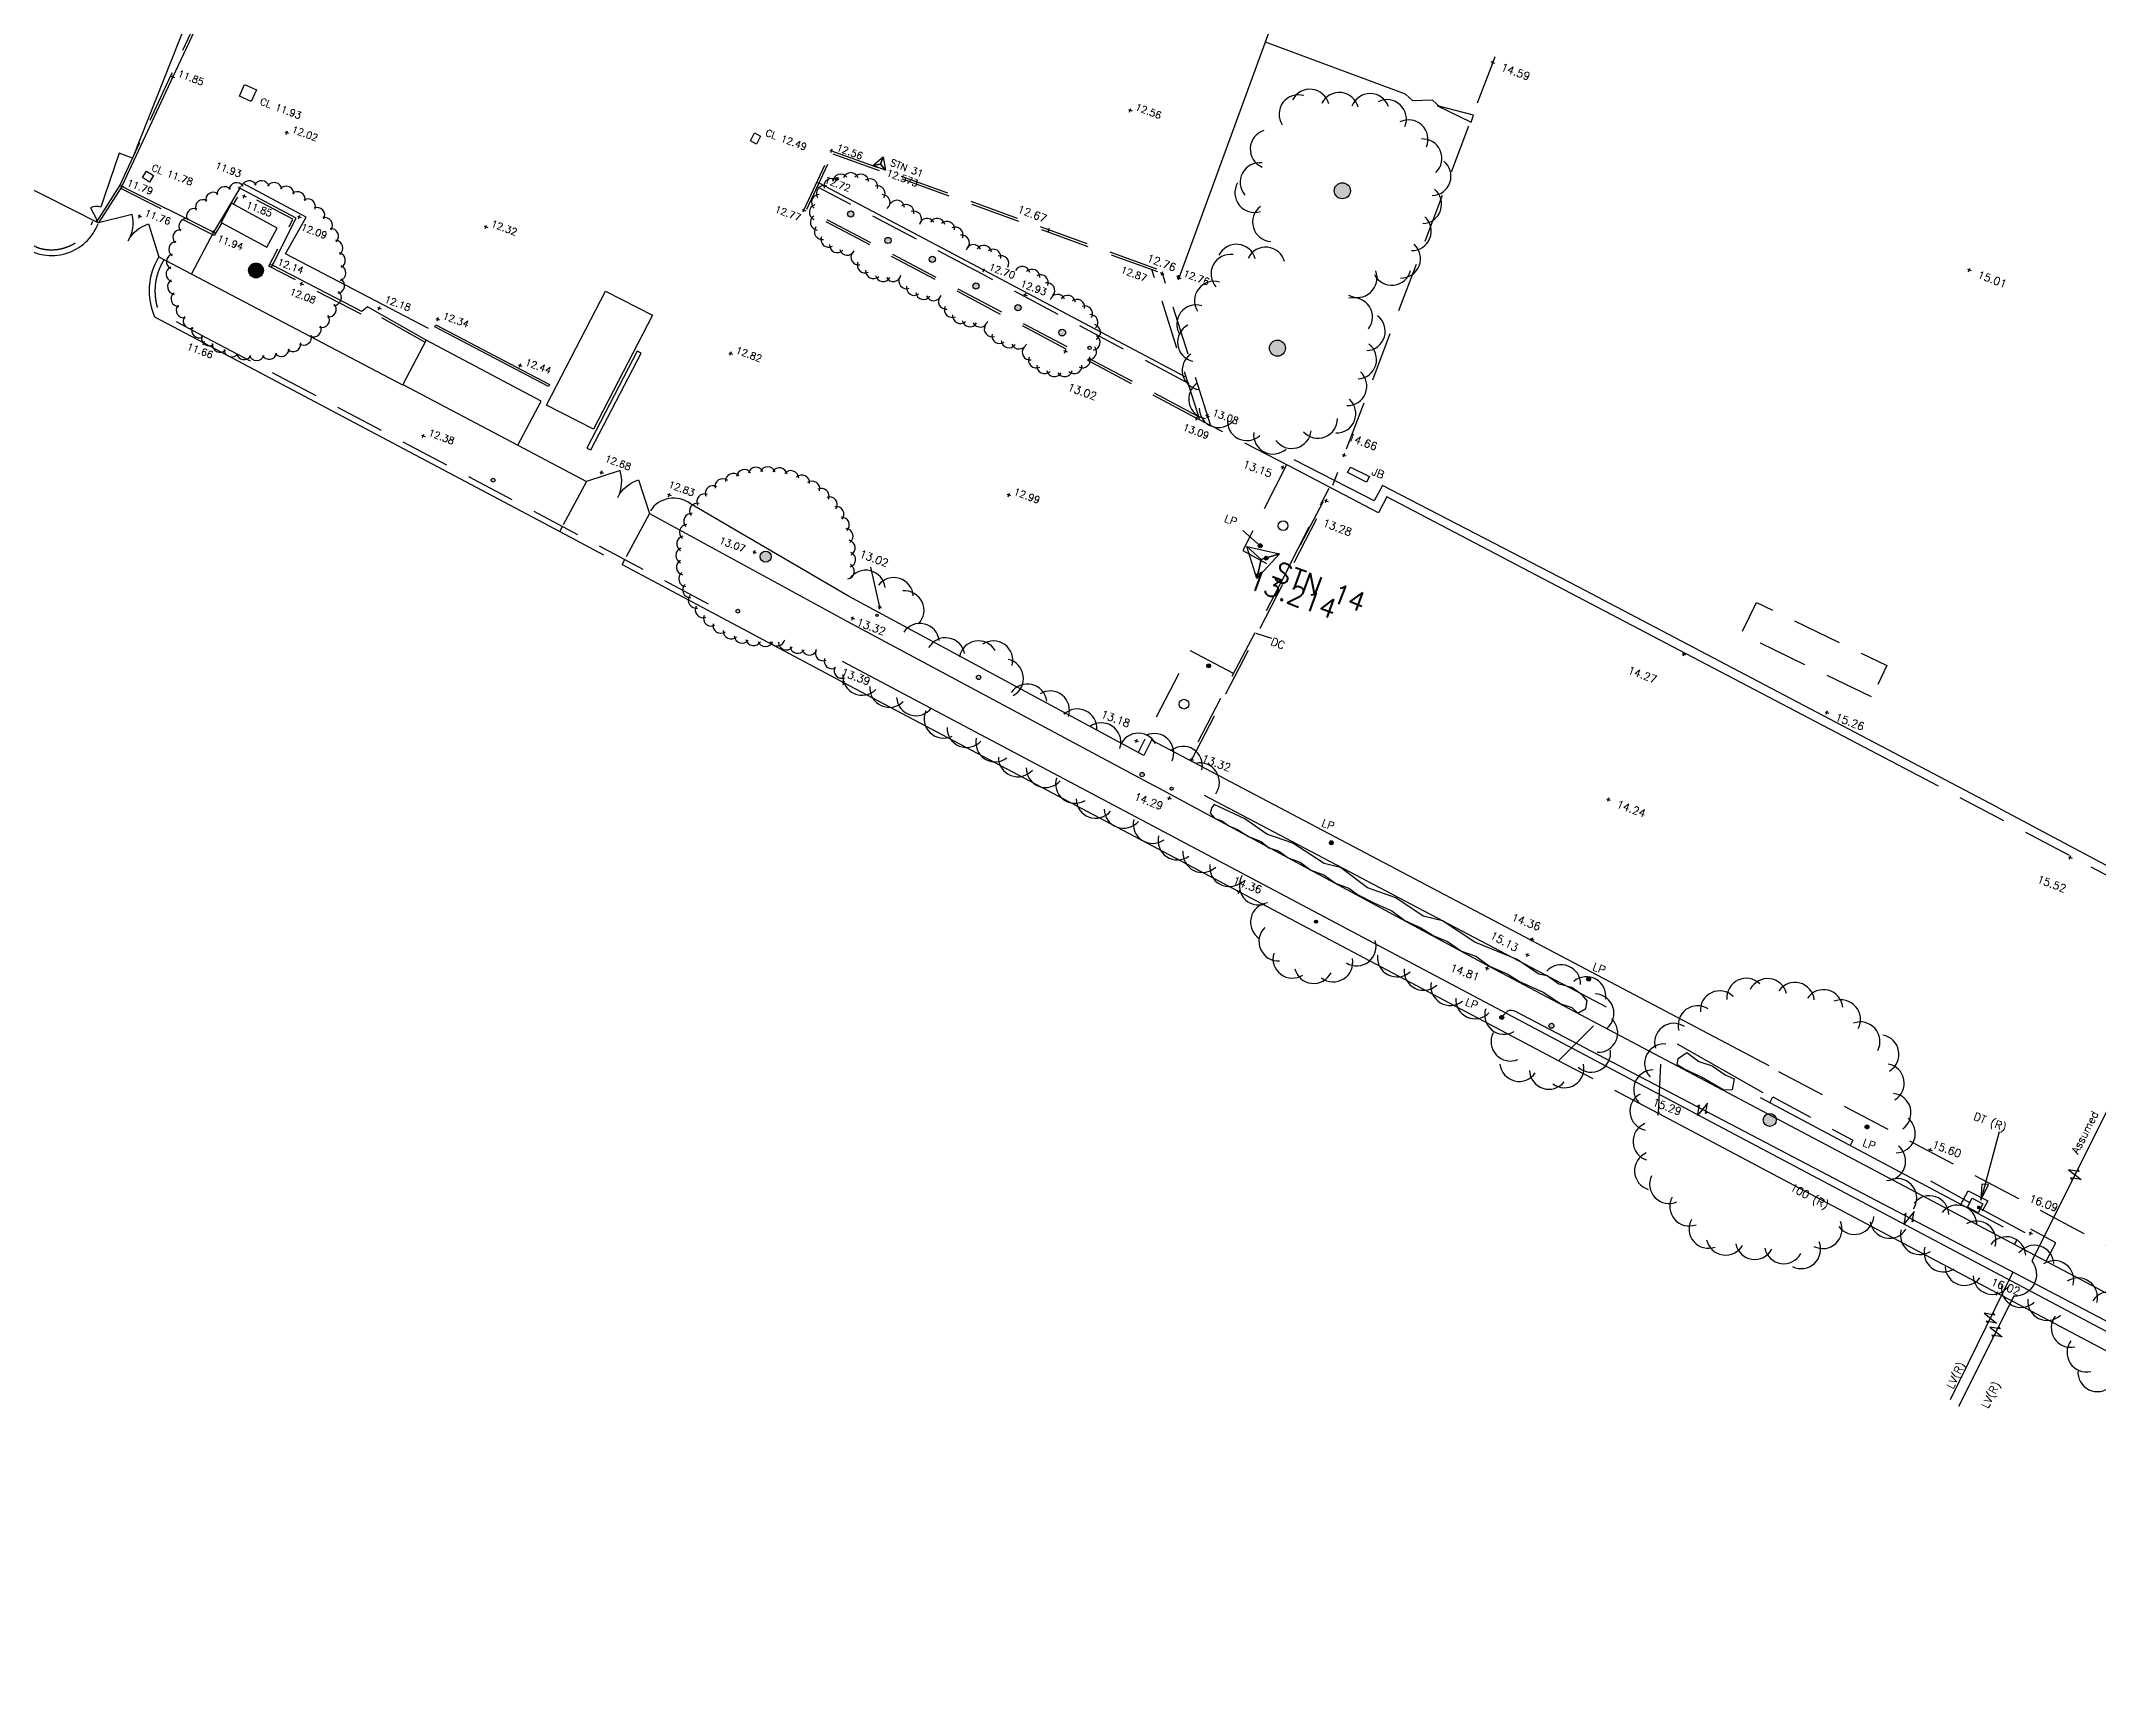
# Model space of a CAD drawing. Header units: millimetres. Extents: x 521005098 to 522149999836, y 174611071 to 175300000107.
# Drawn here: x 521313421 to 521419283, y 174623064 to 174708161 of the extents above; entities that cross this region are included whole.
import ezdxf

# ---------------------------------------------------------------- set-up
doc = ezdxf.new("R2010")
doc.units = ezdxf.units.MM
doc.header["$LTSCALE"] = 200
doc.linetypes.add('survey-A$0$DASHED', pattern=[19.05, 12.7, -6.35])
for name, color, linetype in [('0-35TEXT', 3, 'Continuous'), ('survey-A$0$BOUNDARY', 8, 'Continuous'), ('survey-A$0$BUILDING', 8, 'Continuous'), ('survey-A$0$CONTROL', 8, 'Continuous'), ('survey-A$0$DETAIL', 8, 'Continuous'), ('survey-A$0$ELEC', 8, 'Continuous'), ('survey-A$0$GAS', 8, 'Continuous'), ('survey-A$0$LEVEL', 8, 'Continuous'), ('survey-A$0$ROAD', 8, 'Continuous'), ('survey-A$0$SERVICE', 8, 'Continuous'), ('survey-A$0$STORM', 8, 'Continuous'), ('survey-A$0$TEXT_SERVICE', 8, 'Continuous'), ('survey-A$0$VEGETATION', 8, 'Continuous')]:
    doc.layers.add(name, color=color, linetype=linetype)
doc.styles.add('survey-A$0$ROMANS', font='Romans.shx')

# ---------------------------------------------------------------- blocks, each defined once
blk = doc.blocks.new('survey-A')
at = {"layer": 'survey-A$0$SERVICE', "linetype": 'Continuous'}
h = blk.add_hatch(color=256, dxfattribs=at)
edge = h.paths.add_edge_path()
edge.add_arc((521354360, 174701071), 75, -20.42304, 339.57696)
h = blk.add_hatch(color=256, dxfattribs=at)
edge = h.paths.add_edge_path()
edge.add_arc((521336673, 174685570), 100, -20.42304, 339.57696)
edge = h.paths.add_edge_path()
edge.add_arc((521349262, 174678830), 100, -20.42304, 339.57696)
h = blk.add_hatch(color=256, dxfattribs=at)
edge = h.paths.add_edge_path()
edge.add_arc((521376140, 174682194), 100, -20.42304, 339.57696)
edge = h.paths.add_edge_path()
edge.add_arc((521376445, 174681554), 100, -20.42304, 339.57696)
h = blk.add_hatch(color=256, dxfattribs=at)
edge = h.paths.add_edge_path()
edge.add_arc((521373487, 174676014), 100, -20.42304, 339.57696)
h = blk.add_hatch(color=256, dxfattribs=at)
edge = h.paths.add_edge_path()
edge.add_arc((521379797, 174666910), 100, -20.42304, 339.57696)
h = blk.add_hatch(color=256, dxfattribs=at)
edge = h.paths.add_edge_path()
edge.add_arc((521393038, 174659890), 100, -20.42304, 339.57696)
h = blk.add_hatch(color=256, dxfattribs=at)
edge = h.paths.add_edge_path()
edge.add_arc((521388565, 174657925), 100, -20.42304, 339.57696)
h = blk.add_hatch(color=256, dxfattribs=at)
edge = h.paths.add_edge_path()
edge.add_arc((521407358, 174652289), 100, -20.42304, 339.57696)
at = {"layer": 'survey-A$0$VEGETATION', "linetype": 'Continuous'}
h = blk.add_hatch(color=256, dxfattribs=at)
edge = h.paths.add_edge_path()
edge.add_arc((521377024, 174692363), 414, -20.42304, 339.57696)
edge = h.paths.add_edge_path()
edge.add_arc((521380364, 174700461), 414, -20.42304, 339.57696)
edge = h.paths.add_edge_path()
edge.add_arc((521386832, 174715295), 414, -20.42304, 339.57696)
h = blk.add_hatch(color=256, dxfattribs=at)
edge = h.paths.add_edge_path()
edge.add_arc((521355070, 174699263), 159, -20.42304, 339.57696)
edge = h.paths.add_edge_path()
edge.add_arc((521356984, 174697903), 159, -20.42304, 339.57696)
edge = h.paths.add_edge_path()
edge.add_arc((521359267, 174696934), 159, -20.42304, 339.57696)
edge = h.paths.add_edge_path()
edge.add_arc((521361514, 174695564), 159, -20.42304, 339.57696)
edge = h.paths.add_edge_path()
edge.add_arc((521363676, 174694449), 159, -20.42304, 339.57696)
edge = h.paths.add_edge_path()
edge.add_arc((521365951, 174693166), 175, -20.42304, 339.57696)
edge = h.paths.add_edge_path()
edge.add_arc((521350695, 174681633), 286, -20.42304, 339.57696)
h = blk.add_hatch(color=256, dxfattribs=at)
edge = h.paths.add_edge_path()
edge.add_arc((521324473, 174696362), 382, -20.42304, 339.57696)
h = blk.add_hatch(color=256, dxfattribs=at)
edge = h.paths.add_edge_path()
edge.add_arc((521361650, 174675422), 111, -20.42304, 339.57696)
edge = h.paths.add_edge_path()
edge.add_arc((521356421, 174678618), 63.7, -20.42304, 339.57696)
h = blk.add_hatch(color=256, dxfattribs=at)
edge = h.paths.add_edge_path()
edge.add_arc((521370057, 174670419), 111, -20.42304, 339.57696)
edge = h.paths.add_edge_path()
edge.add_arc((521371578, 174669690), 79.6, -20.42304, 339.57696)
h = blk.add_hatch(color=256, dxfattribs=at)
edge = h.paths.add_edge_path()
edge.add_arc((521379008, 174662853), 80, -20.42304, 339.57696)
h = blk.add_hatch(color=256, dxfattribs=at)
edge = h.paths.add_edge_path()
edge.add_arc((521402353, 174652647), 334, -20.42304, 339.57696)
edge = h.paths.add_edge_path()
edge.add_arc((521391121, 174657495), 127, -20.42304, 339.57696)
at = {"layer": 'survey-A$0$BOUNDARY', "linetype": 'Continuous'}
for p, q in [((521381995, 174684512), (521377881, 174686622)), ((521382421, 174685298), (521381995, 174684512)), ((521392503, 174680080), (521382421, 174685298)), ((521414046, 174668744), (521392503, 174680080)), ((521354905, 174678289), (521370657, 174669854)), ((521387988, 174660506), (521370657, 174669854)), ((521373246, 174669357), (521393939, 174658469)), ((521429466, 174638549), (521387988, 174660506)), ((521397583, 174656569), (521401997, 174654055))]:
    blk.add_line(p, q, dxfattribs=at)
at = {"layer": 'survey-A$0$BOUNDARY', "linetype": 'Continuous', "flags": 128}
for points in [[(521325752, 174721405), (521318113, 174702145), (521317439, 174702398), (521316676, 174700178), (521316496, 174699625)], [(521297880, 174708157), (521316377, 174698810)], [(521316280, 174698959), (521316252, 174698873)], [(521319476, 174697060), (521332009, 174690479)], [(521337941, 174687364), (521341474, 174685509)], [(521344712, 174683861), (521354905, 174678289)], [(521414046, 174668744), (521438079, 174655951), (521435938, 174651564), (521439661, 174649406), (521438155, 174646436)]]:
    blk.add_lwpolyline(points, dxfattribs=at)
for points in [[(521316496, 174699625, 0.1989124), (521315962, 174699583), (521316280, 174698959)], [(521317901, 174697887, 0.1989124), (521318107, 174699235), (521316377, 174698810)], [(521317901, 174697887, -0.1989124), (521318950, 174698758), (521319477, 174697056)], [(521343093, 174684685, 0.1989124), (521343201, 174686071), (521341474, 174685509)], [(521343093, 174684685, -0.1989124), (521344149, 174685588), (521344712, 174683861)]]:
    blk.add_lwpolyline(points, format="xyb", dxfattribs=at)
at = {"layer": 'survey-A$0$BUILDING', "linetype": 'Continuous', "flags": 128}
for points in [[(521322676, 174698834), (521325034, 174697560), (521325567, 174698545), (521323209, 174699820)], [(521339418, 174689423), (521342457, 174695292), (521344874, 174694067), (521341834, 174688198)], [(521337940, 174687362), (521339149, 174689641), (521333229, 174692779), (521332021, 174690499)]]:
    blk.add_lwpolyline(points, close=True, dxfattribs=at)
at = {"layer": 'survey-A$0$CONTROL', "linetype": 'Continuous'}
for p, q in [((521375446, 174682161), (521376179, 174681481)), ((521375957, 174680506), (521375446, 174682161)), ((521375446, 174682161), (521377135, 174681777)), ((521376179, 174681481), (521375446, 174682161)), ((521377135, 174681777), (521375957, 174680506)), ((521376179, 174681481), (521375957, 174680506)), ((521375957, 174680506), (521376179, 174681481)), ((521377135, 174681777), (521376179, 174681481)), ((521376179, 174681481), (521377135, 174681777))]:
    blk.add_line(p, q, dxfattribs=at)
at = {"layer": 'survey-A$0$CONTROL', "linetype": 'Continuous', "flags": 128}
blk.add_lwpolyline([(521356603, 174701835), (521356742, 174702210), (521356858, 174701527), (521356603, 174701835), (521356208, 174701769), (521356742, 174702210), (521356603, 174701835), (521356858, 174701527), (521356208, 174701769), (521356603, 174701835)], dxfattribs=at)
at = {"layer": 'survey-A$0$DETAIL', "linetype": 'survey-A$0$DASHED'}
for p, q in [((521373009, 174688723), (521370570, 174696406)), ((521373575, 174688425), (521371104, 174696213)), ((521377605, 174686308), (521372882, 174688748)), ((521391488, 174655691), (521393419, 174657631)), ((521396636, 174652980), (521396760, 174655863))]:
    blk.add_line(p, q, dxfattribs=at)
at = {"layer": 'survey-A$0$DETAIL', "linetype": 'Continuous'}
blk.add_line((521414373, 174647124), (521401868, 174653794), dxfattribs=at)
at = {"layer": 'survey-A$0$DETAIL', "linetype": 'survey-A$0$DASHED', "flags": 128}
for points in [[(521404034, 174770180), (521404933, 174771794), (521406069, 174772552), (521408257, 174772787), (521413749, 174771345), (521405173, 174749920), (521395863, 174728065), (521388098, 174707070), (521379858, 174685297)], [(521361819, 174696182), (521353351, 174700666)], [(521372476, 174690533), (521361819, 174696182)], [(521377498, 174686363), (521375242, 174681943), (521377429, 174680757), (521379679, 174685160)], [(521374768, 174675628), (521372545, 174676784), (521369854, 174671564)], [(521436303, 174643642), (521439188, 174649305), (521435304, 174651350), (521437549, 174655791), (521409991, 174670370)], [(521436303, 174643642), (521432429, 174645701), (521429948, 174640737), (521402307, 174655406)], [(521402353, 174653535), (521402510, 174653830), (521406628, 174651610), (521406481, 174651333)], [(521412184, 174648291), (521412565, 174649005), (521413565, 174648480), (521413181, 174647760)], [(521416573, 174645374), (521417077, 174646326), (521415446, 174647215), (521414934, 174646242)]]:
    blk.add_lwpolyline(points, dxfattribs=at)
at = {"layer": 'survey-A$0$DETAIL', "linetype": 'Continuous', "flags": 128}
for points in [[(521371966, 174695977), (521376904, 174709486), (521381304, 174720855), (521386507, 174734800), (521389044, 174741191)], [(521333348, 174693377), (521326000, 174697212), (521327054, 174699100), (521323817, 174700840)], [(521361922, 174696376), (521353454, 174700860)], [(521372278, 174690887), (521361922, 174696376)], [(521409991, 174670370), (521382660, 174684716), (521382224, 174683888), (521377605, 174686308)], [(521402320, 174655433), (521370547, 174672191), (521370148, 174671407)]]:
    blk.add_lwpolyline(points, dxfattribs=at)
at = {"layer": 'survey-A$0$DETAIL', "flags": 128}
blk.add_lwpolyline([(521385400, 174704764), (521385371, 174704775), (521384997, 174705117), (521383984, 174705087), (521383610, 174705430), (521376402, 174708113)], dxfattribs=at)
blk.add_lwpolyline([(521385262, 174704832), (521386985, 174703986), (521387118, 174704344)], close=True, dxfattribs=at)
at = {"layer": 'survey-A$0$DETAIL', "linetype": 'Continuous', "flags": 128}
blk.add_lwpolyline([(521341695, 174687122), (521344282, 174692102), (521344087, 174692203), (521341499, 174687224)], close=True, dxfattribs=at)
blk.add_lwpolyline([(521370148, 174671407), (521354955, 174679598), (521346829, 174684347, 0.4402962), (521344764, 174683998)], format="xyb", dxfattribs=at)
at = {"layer": 'survey-A$0$DETAIL', "linetype": 'survey-A$0$DASHED', "flags": 128}
blk.add_lwpolyline([(521407595, 174674414), (521400885, 174677652), (521401668, 174679273), (521408377, 174676035)], close=True, dxfattribs=at)
at = {"layer": 'survey-A$0$ELEC'}
for p, q in [((521398742, 174653412), (521398632, 174653335)), ((521399157, 174653506), (521398635, 174652879)), ((521398635, 174652879), (521398742, 174653412)), ((521399050, 174652972), (521399157, 174653506)), ((521399160, 174653049), (521399050, 174652972)), ((521417729, 174650085), (521418366, 174649575)), ((521418265, 174649988), (521417729, 174650085)), ((521417831, 174649672), (521417910, 174649564)), ((521418366, 174649575), (521417831, 174649672)), ((521418186, 174650097), (521418265, 174649988)), ((521409369, 174647839), (521409259, 174647762)), ((521409784, 174647932), (521409262, 174647305)), ((521409262, 174647305), (521409369, 174647839)), ((521409677, 174647399), (521409784, 174647932)), ((521409787, 174647476), (521409677, 174647399)), ((521413384, 174642707), (521414020, 174642197)), ((521413919, 174642609), (521413384, 174642707)), ((521413485, 174642294), (521413564, 174642185)), ((521414020, 174642197), (521413485, 174642294)), ((521413669, 174641989), (521414306, 174641479)), ((521414205, 174641892), (521413669, 174641989)), ((521413840, 174642718), (521413919, 174642609)), ((521414126, 174642001), (521414205, 174641892)), ((521413771, 174641576), (521413849, 174641468)), ((521414306, 174641479), (521413771, 174641576))]:
    blk.add_line(p, q, dxfattribs=at)
at = {"layer": 'survey-A$0$ELEC', "linetype": 'Continuous', "flags": 128}
for points in [[(521426722, 174637782), (521426818, 174637981, 0.3701216), (521426645, 174638628), (521423167, 174640458), (521389278, 174658232, 0.2403608), (521388863, 174658237), (521388572, 174657946)], [(521421358, 174656423), (521415830, 174645398, -0.6330804), (521414917, 174643577), (521412069, 174637896)]]:
    blk.add_lwpolyline(points, format="xyb", dxfattribs=at)
blk.add_lwpolyline([(521414856, 174644817), (521411639, 174638239)], dxfattribs=at)
at = {"layer": 'survey-A$0$GAS', "linetype": 'Continuous', "flags": 128}
blk.add_lwpolyline([(521455277, 174623064), (521454619, 174623401, 0.6525888), (521452883, 174624289), (521445296, 174628169), (521354648, 174676236)], format="xyb", dxfattribs=at)
at = {"layer": 'survey-A$0$LEVEL', "flags": 128}
for points in [[(521320098, 174706360), (521320285, 174706290)], [(521320157, 174706231), (521320226, 174706419)], [(521388005, 174707105), (521388192, 174707035)], [(521388063, 174706976), (521388133, 174707164)], [(521369358, 174704640), (521369545, 174704571)], [(521369416, 174704512), (521369486, 174704699)], [(521325962, 174703489), (521326149, 174703419)], [(521326020, 174703361), (521326090, 174703548)], [(521353988, 174702555), (521354175, 174702485)], [(521354046, 174702426), (521354116, 174702613)], [(521317482, 174700739), (521317670, 174700669)], [(521317541, 174700610), (521317611, 174700797)], [(521323546, 174700633), (521323733, 174700563)], [(521323604, 174700504), (521323674, 174700692)], [(521323776, 174700218), (521323964, 174700148)], [(521323835, 174700089), (521323905, 174700277)], [(521353360, 174700895), (521353548, 174700825)], [(521353419, 174700766), (521353489, 174700954)], [(521318391, 174699188), (521318578, 174699118)], [(521318450, 174699059), (521318519, 174699247)], [(521326607, 174699149), (521326794, 174699080)], [(521326666, 174699021), (521326735, 174699208)], [(521352570, 174699503), (521352758, 174699433)], [(521352629, 174699375), (521352699, 174699562)], [(521322186, 174698368), (521322374, 174698299)], [(521322245, 174698240), (521322315, 174698427)], [(521336213, 174698640), (521336400, 174698571)], [(521336272, 174698512), (521336341, 174698699)], [(521365169, 174698482), (521365356, 174698412)], [(521365228, 174698353), (521365298, 174698540)], [(521325282, 174696541), (521325352, 174696728)], [(521325223, 174696669), (521325410, 174696600)], [(521326722, 174695712), (521326910, 174695642)], [(521326781, 174695583), (521326851, 174695771)], [(521361828, 174696411), (521362016, 174696342)], [(521361887, 174696283), (521361957, 174696470)], [(521370995, 174696248), (521371182, 174696178)], [(521371053, 174696119), (521371123, 174696307)], [(521371824, 174696080), (521372011, 174696010)], [(521371873, 174696012), (521372060, 174695943)], [(521371882, 174695951), (521371952, 174696139)], [(521371931, 174695884), (521372001, 174696071)], [(521412526, 174696426), (521412713, 174696357)], [(521412585, 174696298), (521412654, 174696485)], [(521363952, 174695134), (521364140, 174695064)], [(521364011, 174695005), (521364081, 174695192)], [(521330722, 174694456), (521330909, 174694386)], [(521330780, 174694327), (521330850, 174694514)], [(521333728, 174693896), (521333916, 174693826)], [(521333787, 174693767), (521333857, 174693955)], [(521321700, 174692663), (521321887, 174692593)], [(521321759, 174692534), (521321828, 174692722)], [(521337966, 174691512), (521338153, 174691442)], [(521338024, 174691384), (521338094, 174691571)], [(521348800, 174692129), (521348987, 174692059)], [(521348859, 174692000), (521348929, 174692188)], [(521366019, 174692236), (521366206, 174692166)], [(521366077, 174692107), (521366147, 174692294)], [(521372788, 174688783), (521372976, 174688713)], [(521372847, 174688655), (521372917, 174688842)], [(521373327, 174688920), (521373515, 174688850)], [(521373386, 174688791), (521373456, 174688978)], [(521332985, 174687886), (521333172, 174687816)], [(521333044, 174687758), (521333114, 174687945)], [(521377204, 174686269), (521377392, 174686200)], [(521377263, 174686141), (521377333, 174686328)], [(521380357, 174686897), (521380544, 174686828)], [(521380416, 174686769), (521380486, 174686956)], [(521342160, 174686002), (521342347, 174685932)], [(521342219, 174685873), (521342289, 174686060)], [(521345639, 174684842), (521345827, 174684772)], [(521345698, 174684714), (521345768, 174684901)], [(521363110, 174684848), (521363298, 174684778)], [(521363169, 174684719), (521363239, 174684907)], [(521379441, 174684544), (521379629, 174684474)], [(521379500, 174684415), (521379570, 174684603)], [(521350085, 174681771), (521350155, 174681959)], [(521350027, 174681900), (521350214, 174681830)], [(521356472, 174679063), (521356659, 174678993)], [(521356531, 174678934), (521356600, 174679122)], [(521355073, 174678497), (521355261, 174678427)], [(521355132, 174678369), (521355202, 174678556)], [(521397836, 174676652), (521398023, 174676582)], [(521397894, 174676523), (521397964, 174676711)], [(521354620, 174675174), (521354807, 174675105)], [(521354678, 174675046), (521354748, 174675233)], [(521405201, 174673656), (521405389, 174673586)], [(521405260, 174673527), (521405330, 174673715)], [(521369676, 174672191), (521369863, 174672121)], [(521369735, 174672062), (521369805, 174672249)], [(521372519, 174671231), (521372706, 174671161)], [(521372578, 174671102), (521372648, 174671290)], [(521371370, 174669246), (521371557, 174669177)], [(521371428, 174669118), (521371498, 174669305)], [(521394014, 174669051), (521394083, 174669239)], [(521393955, 174669180), (521394142, 174669110)], [(521417720, 174666193), (521417908, 174666123)], [(521417779, 174666064), (521417849, 174666252)], [(521374953, 174664420), (521375140, 174664351)], [(521375012, 174664292), (521375081, 174664479)], [(521390033, 174661979), (521390221, 174661909)], [(521390092, 174661850), (521390162, 174662038)], [(521389793, 174661179), (521389981, 174661109)], [(521389852, 174661050), (521389922, 174661237)], [(521387714, 174660489), (521387902, 174660419)], [(521387773, 174660360), (521387843, 174660548)], [(521396542, 174653015), (521396729, 174652945)], [(521396601, 174652886), (521396670, 174653074)], [(521410518, 174651141), (521410706, 174651071)], [(521410577, 174651012), (521410647, 174651199)], [(521415680, 174646852), (521415867, 174646782)], [(521415739, 174646723), (521415808, 174646911)], [(521414020, 174643632), (521414090, 174643820)], [(521413961, 174643761), (521414149, 174643691)]]:
    blk.add_lwpolyline(points, dxfattribs=at)
at = {"layer": 'survey-A$0$LEVEL', "linetype": 'Continuous', "flags": 128}
blk.add_lwpolyline([(521356566, 174679028), (521356113, 174681092)], dxfattribs=at)
at = {"layer": 'survey-A$0$ROAD', "linetype": 'survey-A$0$DASHED'}
blk.add_line((521396636, 174652980), (521391488, 174655691), dxfattribs=at)
at = {"layer": 'survey-A$0$ROAD', "linetype": 'Continuous'}
blk.add_line((521414055, 174643726), (521396636, 174652980), dxfattribs=at)
at = {"layer": 'survey-A$0$ROAD', "linetype": 'survey-A$0$DASHED', "flags": 128}
for points in [[(521323404, 174713431), (521320083, 174706376)], [(521320083, 174706375), (521317467, 174700754)], [(521352664, 174699468), (521354081, 174702520)], [(521352821, 174699521), (521354144, 174702369)], [(521354081, 174702520), (521371917, 174696045)], [(521354144, 174702369), (521371876, 174695932)], [(521317475, 174700753), (521316269, 174698865)], [(521322719, 174698811), (521322330, 174698163), (521317518, 174700572)], [(521333165, 174692666), (521330225, 174694327), (521329928, 174694089), (521325142, 174696578), (521326372, 174699001), (521323687, 174700425), (521323296, 174699773)], [(521372882, 174688748), (521352664, 174699468)], [(521372938, 174688854), (521352821, 174699521)], [(521321934, 174692893), (521348347, 174678893)], [(521341474, 174685509), (521340244, 174683188)], [(521344712, 174683861), (521343454, 174681487)], [(521340103, 174682923), (521343313, 174681222)]]:
    blk.add_lwpolyline(points, dxfattribs=at)
at = {"layer": 'survey-A$0$ROAD', "linetype": 'Continuous', "flags": 128}
for points in [[(521323512, 174713380), (521320192, 174706325)], [(521320192, 174706325), (521317576, 174700704)], [(521317576, 174700689), (521316377, 174698810)], [(521333229, 174692779), (521330213, 174694483), (521329912, 174694244), (521325317, 174696634), (521326545, 174699056), (521323639, 174700598), (521322280, 174698334), (521317576, 174700689)], [(521322280, 174698334), (521321150, 174696181)], [(521321794, 174692628), (521340103, 174682923)], [(521340103, 174682923), (521340244, 174683188)], [(521343313, 174681222), (521343454, 174681487)], [(521343313, 174681222), (521348208, 174678627), (521354807, 174675105)], [(521391488, 174655691), (521375047, 174664386), (521354713, 174675139)], [(521450604, 174624396), (521447771, 174625865), (521444566, 174627643), (521434015, 174633164), (521414055, 174643726)]]:
    blk.add_lwpolyline(points, dxfattribs=at)
for points in [[(521305908, 174701112), (521312473, 174697593, 0.4870473), (521316350, 174698765)], [(521319477, 174697056, 0.2477985), (521319253, 174693981), (521321794, 174692628)]]:
    blk.add_lwpolyline(points, format="xyb", dxfattribs=at)
at = {"layer": 'survey-A$0$ROAD', "linetype": 'survey-A$0$DASHED', "flags": 128}
for points in [[(521306050, 174701376), (521313157, 174697569, 0.4104729), (521316071, 174698874)], [(521319732, 174696897, 0.2388029), (521319489, 174694196), (521321935, 174692893)]]:
    blk.add_lwpolyline(points, format="xyb", dxfattribs=at)
at = {"layer": 'survey-A$0$ROAD', "linetype": 'Continuous', "flags": 128}
blk.add_lwpolyline([(521333723, 174693568), (521339580, 174690495), (521339526, 174690387), (521333667, 174693462)], close=True, dxfattribs=at)
at = {"layer": 'survey-A$0$SERVICE', "linetype": 'Continuous', "flags": 128}
for points in [[(521323619, 174705335), (521323886, 174705928), (521324497, 174705652), (521324229, 174705060)], [(521350430, 174703278), (521350224, 174702867), (521349911, 174703023), (521350117, 174703435)], [(521318846, 174701478), (521319208, 174701245), (521318991, 174700909), (521318629, 174701141)], [(521381754, 174685762), (521381612, 174685475), (521380634, 174685956), (521380776, 174686243)], [(521412768, 174648625), (521413322, 174648324), (521413074, 174647867), (521412520, 174648168)]]:
    blk.add_lwpolyline(points, close=True, dxfattribs=at)
at = {"layer": 'survey-A$0$SERVICE', "linetype": 'survey-A$0$DASHED', "flags": 128}
blk.add_lwpolyline([(521372613, 174671196), (521379535, 174684509), (521379420, 174684569), (521372497, 174671256)], dxfattribs=at)
at = {"layer": 'survey-A$0$SERVICE', "linetype": 'Continuous'}
for centre, radius in [((521354360, 174701071), 75), ((521367358, 174692374), 85), ((521336673, 174685570), 100), ((521377316, 174683228), 250), ((521376140, 174682194), 100), ((521376445, 174681554), 100), ((521349262, 174678830), 100), ((521373487, 174676014), 100), ((521372216, 174674042), 250), ((521379797, 174666910), 100), ((521393038, 174659890), 100), ((521388565, 174657925), 100), ((521407358, 174652289), 100)]:
    blk.add_circle(centre, radius, dxfattribs=at)
at = {"layer": 'survey-A$0$STORM', "linetype": 'Continuous', "flags": 128}
for points in [[(521414159, 174652028), (521413204, 174648520), (521413607, 174649319), (521413264, 174649341), (521413204, 174648520)], [(521412675, 174648372), (521410648, 174649492)], [(521413132, 174648129), (521415468, 174646859)]]:
    blk.add_lwpolyline(points, dxfattribs=at)
at = {"layer": 'survey-A$0$STORM', "linetype": 'Continuous', "const_width": 100, "flags": 128}
blk.add_lwpolyline([(521413059, 174648157, 1), (521413152, 174648123, 1)], format="xyb", close=True, dxfattribs=at)
at = {"layer": 'survey-A$0$TEXT_SERVICE', "linetype": 'Continuous'}
for p, q in [((521376140, 174682194), (521375250, 174682987)), ((521375909, 174677704), (521376718, 174677432))]:
    blk.add_line(p, q, dxfattribs=at)
at = {"layer": 'survey-A$0$VEGETATION', "linetype": 'Continuous', "flags": 128}
blk.add_lwpolyline([(521390476, 174660153), (521389354, 174660907), (521387188, 174661797), (521385521, 174662895), (521384514, 174663130), (521383112, 174664076), (521381649, 174664592), (521380271, 174665638), (521379421, 174665842), (521377818, 174666888), (521376478, 174667359), (521375341, 174668147), (521373761, 174668875), (521373650, 174668734), (521373565, 174668437), (521373780, 174668179), (521374164, 174668036), (521374531, 174667779), (521374972, 174667602), (521375542, 174667226), (521376189, 174666972), (521376589, 174666652), (521377073, 174666503), (521377583, 174666141), (521378195, 174665913), (521378745, 174665500), (521379406, 174665266), (521380011, 174664832), (521380695, 174664577), (521381136, 174664247), (521381989, 174663816), (521382907, 174663404), (521383574, 174662915), (521384396, 174662533), (521385073, 174662123), (521385766, 174661825), (521386490, 174661334), (521387236, 174661075), (521387931, 174660557), (521388873, 174660143), (521389473, 174659766), (521390694, 174659216), (521391600, 174658619), (521392162, 174658442), (521392480, 174658139), (521392885, 174658375), (521392957, 174658773), (521392711, 174659067), (521392178, 174659456), (521391494, 174659628), (521390897, 174660066)], close=True, dxfattribs=at)
blk.add_lwpolyline([(521397594, 174655490), (521397636, 174655818), (521398093, 174656123), (521398712, 174655655), (521399393, 174655427), (521400067, 174654965), (521400522, 174654769), (521400416, 174654201), (521399985, 174654177), (521398833, 174654844), (521397939, 174655282), (521397594, 174655490)], dxfattribs=at)
at = {"layer": 'survey-A$0$VEGETATION', "linetype": 'Continuous'}
for centre, radius in [((521380364, 174700461), 414), ((521355070, 174699263), 159), ((521356984, 174697903), 159), ((521324473, 174696362), 382), ((521359267, 174696934), 159), ((521361514, 174695564), 159), ((521363676, 174694449), 159), ((521365951, 174693166), 175), ((521377024, 174692363), 414), ((521350695, 174681633), 286), ((521356421, 174678618), 63.7), ((521361650, 174675422), 111), ((521370057, 174670419), 111), ((521371578, 174669690), 79.6), ((521379008, 174662853), 80), ((521391121, 174657495), 127), ((521402353, 174652647), 334)]:
    blk.add_circle(centre, radius, dxfattribs=at)
for centre, radius, start, end in [((521378107, 174704398), 1000, 73.54215, 212.81388), ((521378691, 174704685), 1000, 13.96919, 153.24092), ((521380202, 174704516), 1000, 13.96919, 153.24092), ((521381793, 174704460), 1000, 20.25292, 159.52465), ((521382660, 174704151), 1000, 337.23905, 116.51078), ((521376624, 174702604), 1000, 107.60123, 246.87296), ((521383770, 174703112), 1000, 337.23905, 116.51078), ((521384483, 174702130), 1000, 313.68541, 92.95715), ((521324117, 174700577), 400, 25.18499, 164.45672), ((521324765, 174700582), 400, 16.40451, 155.67624), ((521354085, 174700686), 400, 55.0705, 194.34223), ((521354556, 174700916), 400, 37.6522, 176.92393), ((521355074, 174700994), 400, 20.23389, 159.50562), ((521355592, 174700913), 400, 2.81558, 142.08732), ((521356062, 174700681), 400, 345.39728, 124.66901), ((521376105, 174700901), 1000, 82.08309, 221.35483), ((521384953, 174701211), 1000, 271.7321, 51.00383), ((521321757, 174699605), 400, 60.30694, 199.57867), ((521322284, 174699982), 400, 51.52645, 190.79819), ((521322862, 174700273), 400, 42.74597, 182.0177), ((521323478, 174700473), 400, 33.96548, 173.23721), ((521325406, 174700488), 400, 7.62402, 146.89575), ((521326025, 174700297), 400, 358.84353, 138.11526), ((521326607, 174700014), 400, 350.06304, 129.33477), ((521327140, 174699645), 400, 341.28255, 120.55428), ((521353449, 174699868), 400, 89.90712, 229.17885), ((521353704, 174700326), 400, 72.48881, 211.76054), ((521356441, 174700320), 400, 327.97897, 107.2507), ((521356694, 174699861), 400, 310.56067, 89.8324), ((521357441, 174699572), 400, 5.04884, 144.32057), ((521375835, 174700349), 1000, 148.99267, 288.2644), ((521384468, 174699771), 1000, 271.7321, 51.00383), ((521320905, 174698634), 400, 77.86792, 217.13965), ((521321294, 174699152), 400, 69.08743, 208.35916), ((521327610, 174699200), 400, 332.50207, 111.77379), ((521328006, 174698688), 400, 323.72158, 102.99331), ((521353342, 174699355), 400, 107.32542, 246.59715), ((521353394, 174698834), 400, 124.74373, 264.01546), ((521357920, 174699358), 400, 347.63053, 126.90226), ((521358313, 174699012), 400, 330.21223, 109.48396), ((521358995, 174698643), 400, 29.40443, 168.67616), ((521359519, 174698646), 400, 11.98612, 151.25785), ((521360020, 174698492), 400, 354.56782, 133.83954), ((521376744, 174698848), 1000, 126.82766, 266.09939), ((521383941, 174698381), 1000, 268.83872, 48.11045), ((521320385, 174697452), 400, 95.4289, 234.70062), ((521320600, 174698063), 400, 86.64841, 225.92014), ((521328320, 174698121), 400, 314.94109, 94.21282), ((521328543, 174697513), 400, 306.1606, 85.43233), ((521353599, 174698352), 400, 142.16203, 281.43376), ((521353940, 174697953), 400, 159.58034, 298.85207), ((521360451, 174698195), 400, 337.14951, 116.42124), ((521360775, 174697783), 400, 319.7312, 99.00293), ((521320267, 174696815), 400, 104.20938, 243.48111), ((521328672, 174696878), 400, 297.38011, 76.65185), ((521354384, 174697675), 400, 176.99864, 316.27037), ((521354891, 174697542), 400, 194.41695, 333.68868), ((521355479, 174697049), 400, 139.92878, 279.20051), ((521355804, 174696638), 400, 157.34708, 296.61881), ((521361386, 174697290), 400, 24.61431, 163.88604), ((521361908, 174697249), 400, 7.19601, 146.46774), ((521362395, 174697054), 400, 349.7777, 129.04943), ((521362800, 174696722), 400, 332.3594, 111.63112), ((521374606, 174696185), 1000, 82.34187, 221.6136), ((521374911, 174696707), 1000, 14.86391, 154.13564), ((521376424, 174696561), 1000, 14.86391, 154.13564), ((521383383, 174696967), 1000, 268.83872, 48.11045), ((521320247, 174696168), 400, 112.98987, 252.2616), ((521320326, 174695525), 400, 121.77036, 261.04209), ((521328632, 174695587), 400, 279.81914, 59.09087), ((521328701, 174696231), 400, 288.59963, 67.87136), ((521356237, 174696342), 400, 174.76539, 314.03712), ((521356738, 174696190), 400, 192.18369, 331.45543), ((521357262, 174696195), 400, 209.602, 348.87373), ((521357942, 174695821), 400, 150.4098, 289.68153), ((521363894, 174696165), 400, 13.10333, 152.37506), ((521364398, 174696021), 400, 355.68502, 134.95675), ((521364836, 174695733), 400, 338.26671, 117.53845), ((521365167, 174695326), 400, 320.84841, 100.12014), ((521373757, 174694803), 1000, 73.37456, 212.64629), ((521381149, 174695976), 1000, 242.02943, 21.30116), ((521382907, 174696597), 1000, 206.49228, 345.76401), ((521320502, 174694902), 400, 130.55084, 269.82258), ((521328204, 174694369), 400, 262.25816, 41.52989), ((521328465, 174694962), 400, 271.03865, 50.31038), ((521358336, 174695475), 400, 167.82811, 307.09984), ((521358815, 174695264), 400, 185.24641, 324.51815), ((521359336, 174695205), 400, 202.66472, 341.93645), ((521359978, 174694767), 400, 137.78161, 277.05334), ((521365710, 174694731), 400, 23.46267, 162.7344), ((521366231, 174694680), 400, 6.04436, 145.31609), ((521366713, 174694475), 400, 348.62605, 127.89779), ((521380914, 174693958), 1000, 323.42887, 102.7006), ((521320772, 174694313), 400, 139.33134, 278.60306), ((521321128, 174693772), 400, 148.11182, 287.38355), ((521327856, 174693822), 400, 253.47768, 32.74941), ((521360287, 174694344), 400, 155.19992, 294.47165), ((521360708, 174694033), 400, 172.61822, 311.88995), ((521361204, 174693862), 400, 190.03653, 329.30826), ((521361728, 174693847), 400, 207.45484, 346.72656), ((521362342, 174693346), 400, 149.96572, 289.23745), ((521367112, 174694135), 400, 331.20775, 110.47948), ((521367391, 174693691), 400, 313.78944, 93.06117), ((521367524, 174693184), 400, 296.37114, 75.64287), ((521372843, 174693589), 1000, 73.37456, 212.64629), ((521381568, 174693236), 1000, 273.30957, 52.5813), ((521321562, 174693292), 400, 156.89231, 296.16404), ((521322065, 174692883), 400, 165.6728, 304.94453), ((521322624, 174692556), 400, 174.45328, 313.72502), ((521326378, 174692585), 400, 227.13621, 6.40794), ((521326933, 174692920), 400, 235.9167, 15.18843), ((521327429, 174693336), 400, 244.69719, 23.96892), ((521362734, 174692997), 400, 167.38403, 306.65576), ((521363211, 174692782), 400, 184.80233, 324.07406), ((521363732, 174692719), 400, 202.22064, 341.49237), ((521367499, 174692661), 400, 278.95283, 58.22456), ((521372886, 174692666), 1000, 118.69552, 257.96725), ((521381123, 174691782), 1000, 273.30957, 52.5813), ((521323227, 174692319), 400, 183.23377, 322.5055), ((521323859, 174692176), 400, 192.01426, 331.28599), ((521324505, 174692131), 400, 200.79475, 340.06648), ((521325150, 174692186), 400, 209.57524, 348.84697), ((521325780, 174692338), 400, 218.35572, 357.62745), ((521364293, 174692158), 400, 139.60638, 278.87811), ((521364616, 174691745), 400, 157.02469, 296.29642), ((521365047, 174691447), 400, 174.44299, 313.71472), ((521366571, 174691452), 400, 226.69791, 5.96964), ((521367000, 174691753), 400, 244.11622, 23.38795), ((521367319, 174692169), 400, 261.53452, 40.80625), ((521373122, 174691219), 1000, 123.23192, 262.50365), ((521365547, 174691292), 400, 191.8613, 331.13303), ((521366071, 174691294), 400, 209.27961, 348.55134), ((521373461, 174689737), 1000, 123.23192, 262.50365), ((521380622, 174690408), 1000, 268.50813, 47.77986), ((521380056, 174688997), 1000, 268.50813, 47.77986), ((521373996, 174689279), 1000, 179.9411, 319.21283), ((521375446, 174688606), 1000, 173.15619, 312.42793), ((521379108, 174688723), 1000, 222.01301, 1.28474), ((521376798, 174687911), 1000, 173.15619, 312.42793), ((521377759, 174688202), 1000, 215.76228, 355.03401), ((521350193, 174685834), 400, 27.17787, 166.4496), ((521350800, 174685862), 400, 18.94042, 158.21215), ((521351405, 174685804), 400, 10.70297, 149.9747), ((521347989, 174684885), 400, 60.12766, 199.39939), ((521348483, 174685239), 400, 51.89021, 191.16194), ((521349022, 174685519), 400, 43.65276, 182.92449), ((521349596, 174685718), 400, 35.41531, 174.68705), ((521351995, 174685659), 400, 2.46552, 141.73725), ((521352558, 174685431), 400, 354.22808, 133.49981), ((521353083, 174685125), 400, 345.99063, 125.26236), ((521353559, 174684747), 400, 337.75318, 117.02491), ((521347178, 174683984), 400, 76.60255, 215.87428), ((521347551, 174684464), 400, 68.36511, 207.63683), ((521353976, 174684304), 400, 329.51573, 108.78746), ((521354324, 174683807), 400, 321.27829, 100.55002), ((521346656, 174682890), 400, 93.07745, 232.34918), ((521346877, 174683456), 400, 84.84, 224.11173), ((521354598, 174683264), 400, 313.04084, 92.31257), ((521354792, 174682688), 400, 304.80339, 84.07512), ((521346465, 174681693), 400, 109.55234, 248.82407), ((521346517, 174682299), 400, 101.3149, 240.58663), ((521354901, 174682090), 400, 296.56594, 75.83768), ((521346500, 174681086), 400, 117.78979, 257.06152), ((521354858, 174680879), 400, 280.09105, 59.36278), ((521355842, 174679935), 1000, 6.39605, 145.66778), ((521354923, 174681483), 400, 288.3285, 67.60023), ((521346622, 174680491), 400, 126.02724, 265.29897), ((521346827, 174679919), 400, 134.26469, 273.53641), ((521357290, 174679557), 1000, 3.20955, 142.48128), ((521357841, 174678874), 1000, 315.83991, 95.11164), ((521347113, 174679383), 400, 142.50213, 281.77386), ((521347472, 174678893), 400, 150.73958, 290.01131), ((521347898, 174678459), 400, 158.97703, 298.24876), ((521348382, 174678091), 400, 167.21448, 306.48621), ((521348913, 174677796), 400, 175.45192, 314.72365), ((521358628, 174677195), 1000, 6.84818, 146.11991), ((521349481, 174677581), 400, 183.68937, 322.9611), ((521350074, 174677449), 400, 191.92682, 331.19855), ((521350680, 174677403), 400, 200.16426, 339.436), ((521351286, 174677444), 400, 208.40171, 347.67344), ((521351763, 174677236), 400, 179.23588, 318.50761), ((521352344, 174677058), 400, 187.47333, 326.74506), ((521352945, 174676965), 400, 195.71078, 334.98251), ((521353647, 174676677), 400, 154.02272, 293.29445), ((521359947, 174676458), 1000, 10.8887, 150.16042), ((521361645, 174676300), 1000, 30.38219, 169.65392), ((521362408, 174676297), 1000, 344.48878, 123.76052), ((521354097, 174676268), 400, 162.26017, 301.5319), ((521354614, 174675771), 400, 154.02272, 293.29445), ((521355657, 174675506), 1000, 176.17933, 315.45106), ((521362957, 174675366), 1000, 298.47219, 77.74392), ((521357055, 174674879), 1000, 176.17933, 315.45106), ((521364160, 174674078), 1000, 6.81871, 146.09044), ((521365324, 174673723), 1000, 341.51654, 120.78827), ((521358427, 174674450), 1000, 184.09824, 323.36997), ((521359849, 174673293), 1000, 156.49477, 295.7665), ((521366732, 174672798), 1000, 355.18037, 134.4521), ((521361024, 174672818), 1000, 178.60968, 317.88141), ((521367970, 174672082), 1000, 346.70831, 125.98004), ((521369869, 174671551), 1000, 28.22732, 167.49905), ((521370691, 174671532), 1000, 336.14796, 115.41969), ((521362505, 174672076), 1000, 167.41963, 306.69136), ((521363667, 174671307), 1000, 179.31872, 318.59045), ((521372163, 174670873), 1000, 347.97205, 127.24378), ((521365098, 174670757), 1000, 179.31872, 318.59045), ((521373039, 174670020), 1000, 324.20363, 103.47536), ((521366606, 174669944), 1000, 162.50385, 301.77558), ((521367669, 174669175), 1000, 180.55024, 319.82197), ((521369111, 174668656), 1000, 180.55024, 319.82197), ((521370606, 174667879), 1000, 166.60965, 305.88138), ((521371880, 174667028), 1000, 166.60965, 305.88138), ((521373161, 174666381), 1000, 174.67037, 313.9421), ((521374542, 174665654), 1000, 172.22392, 311.49565), ((521376063, 174664711), 1000, 149.08894, 288.36067), ((521376639, 174662825), 1000, 97.29791, 236.56964), ((521377073, 174661830), 1000, 134.04903, 273.32076), ((521381099, 174661578), 1000, 238.597, 17.86873), ((521377795, 174660946), 1000, 163.36324, 302.63497), ((521379900, 174660753), 1000, 232.23005, 11.50178), ((521383171, 174661009), 1000, 173.60471, 312.87644), ((521378890, 174660672), 1000, 194.21392, 333.48565), ((521384540, 174660319), 1000, 173.60471, 312.87644), ((521385911, 174659541), 1000, 169.77161, 309.04334), ((521391621, 174659638), 1000, 358.88083, 138.15256), ((521392923, 174659017), 1000, 351.475, 130.74673), ((521401145, 174658938), 1000, 45.73068, 185.00241), ((521402243, 174658922), 1000, 13.69388, 152.96561), ((521403649, 174658725), 1000, 6.05292, 145.32465), ((521387192, 174658858), 1000, 176.4218, 315.69353), ((521393339, 174658136), 1000, 309.16526, 88.43699), ((521399779, 174658290), 1000, 45.73068, 185.00241), ((521405114, 174658351), 1000, 6.05292, 145.32465), ((521406022, 174657824), 1000, 331.88304, 111.15477), ((521388686, 174658053), 1000, 161.48484, 300.75657), ((521393531, 174657128), 1000, 267.12386, 46.39559), ((521397426, 174656620), 1000, 57.02003, 196.29176), ((521398639, 174657523), 1000, 57.02003, 196.29176), ((521407024, 174656692), 1000, 331.88304, 111.15477), ((521389014, 174656678), 1000, 153.38993, 292.66166), ((521396913, 174655560), 1000, 84.74351, 224.01524), ((521408000, 174656026), 1000, 300.71906, 79.9908), ((521389462, 174655630), 1000, 186.64692, 325.91865), ((521391797, 174655307), 1000, 233.05447, 12.3262), ((521393168, 174656107), 1000, 228.29029, 7.56202), ((521408272, 174654539), 1000, 300.71906, 79.9908), ((521390990, 174655228), 1000, 182.54209, 321.81382), ((521396351, 174654224), 1000, 89.9411, 229.21283), ((521396158, 174653099), 1000, 118.02803, 257.29976), ((521408620, 174653011), 1000, 305.49519, 84.76692), ((521396319, 174651541), 1000, 113.30928, 252.58102), ((521408842, 174651957), 1000, 271.11095, 50.38268), ((521408344, 174650529), 1000, 271.11095, 50.38268), ((521396396, 174650031), 1000, 113.30928, 252.58102), ((521397174, 174649347), 1000, 154.6768, 293.94853), ((521408913, 174648629), 1000, 325.74155, 105.01328), ((521398210, 174648191), 1000, 151.14494, 290.41667), ((521410567, 174647744), 1000, 1.88142, 141.15315), ((521412001, 174647264), 1000, 1.88142, 141.15315), ((521399198, 174647046), 1000, 151.14494, 290.41667), ((521405073, 174647029), 1000, 243.36215, 22.63389), ((521406713, 174647756), 1000, 216.39374, 355.66547), ((521408511, 174647558), 1000, 188.90837, 328.1801), ((521410073, 174646721), 1000, 164.00488, 303.27661), ((521412990, 174646444), 1000, 342.25073, 121.52246), ((521400080, 174646691), 1000, 192.10542, 331.37715), ((521401578, 174646473), 1000, 191.96463, 331.23636), ((521403074, 174646252), 1000, 191.96463, 331.23636), ((521403968, 174645998), 1000, 243.36215, 22.63389), ((521411290, 174645825), 1000, 164.00488, 303.27661), ((521414524, 174645636), 1000, 3.4425, 142.71423), ((521415971, 174645196), 1000, 3.4425, 142.71423), ((521412374, 174645137), 1000, 182.32559, 321.59732), ((521416993, 174644410), 1000, 344.19899, 123.47072), ((521413811, 174644669), 1000, 182.32559, 321.59732), ((521415274, 174644000), 1000, 173.89054, 313.16227), ((521418213, 174643518), 1000, 344.19899, 123.47072), ((521419812, 174642800), 1000, 7.5312, 146.80293), ((521416627, 174643326), 1000, 173.89054, 313.16227), ((521417833, 174641949), 1000, 142.84095, 282.11268), ((521418645, 174640681), 1000, 143.35066, 282.62239), ((521419207, 174639668), 1000, 174.7498, 314.02153)]:
    blk.add_arc(centre, radius, start, end, dxfattribs=at)
at = {"layer": 'survey-A$0$CONTROL', "style": 'survey-A$0$ROMANS'}
for s, height, p in [('STN 31', 360, (521357069, 174701768)), ('12.573', 360, (521356873, 174701243)), ('STN 14', 1000, (521376758, 174680456)), ('13.214', 1000, (521375420, 174680043))]:
    blk.add_text(s, height=height, rotation=339.57696, dxfattribs=at).set_placement(p)
at = {"layer": 'survey-A$0$ELEC', "linetype": 'Continuous', "style": 'survey-A$0$ROMANS'}
for s, rotation, p in [('Assumed', 63.08644, (521418207, 174650862)), ('LV(R)', 63.51101, (521411783, 174638774)), ('LV(R)', 63.51101, (521413579, 174637766))]:
    blk.add_text(s, height=400, rotation=rotation, dxfattribs=at).set_placement(p)
at = {"layer": 'survey-A$0$GAS', "linetype": 'Continuous', "style": 'survey-A$0$ROMANS'}
blk.add_text('100 (R)', height=400, rotation=332.25424, dxfattribs=at).set_placement((521403353, 174649047))
at = {"layer": 'survey-A$0$LEVEL', "style": 'survey-A$0$ROMANS'}
for s, height, rotation, p in [('11.85', 360, 339.57696, (521320414, 174706349)), ('14.59', 400, 339.57696, (521388485, 174706666)), ('CL 11.93', 360, 339.57696, (521324643, 174704914)), ('12.56', 360, 339.57696, (521369674, 174704629)), ('12.02', 360, 339.57696, (521326278, 174703478)), ('CL 12.49', 360, 339.57696, (521350652, 174703302)), ('12.56', 360, 339.57696, (521354304, 174702544)), ('11.79', 360, 339.57696, (521317798, 174700728)), ('CL 11.78', 360, 339.57696, (521319068, 174701501)), ('11.93', 360, 339.57696, (521322342, 174701624)), ('12.72', 360, 339.57696, (521353676, 174700884)), ('11.76', 360, 339.57696, (521318707, 174699177)), ('11.85', 360, 339.57696, (521323929, 174699597)), ('12.32', 360, 339.57696, (521336529, 174698629)), ('12.77', 360, 339.57696, (521351126, 174699376)), ('12.67', 400, 339.57696, (521363616, 174699354)), ('11.94', 360, 339.57696, (521322442, 174697871)), ('12.09', 360, 339.57696, (521326749, 174698455)), ('12.14', 360, 339.57696, (521325539, 174696658)), ('12.76', 400, 339.57696, (521370271, 174696839)), ('12.70', 360, 339.57696, (521362144, 174696400)), ('12.93', 360, 339.57696, (521363768, 174695543)), ('12.87', 360, 339.57696, (521368927, 174696257)), ('12.76', 360, 339.57696, (521372140, 174696069)), ('15.01', 400, 339.57696, (521413006, 174695987)), ('12.08', 360, 339.57696, (521326170, 174695127)), ('12.18', 360, 339.57696, (521331050, 174694741)), ('12.34', 360, 339.57696, (521334044, 174693885)), ('11.66', 360, 339.57696, (521320883, 174692308)), ('12.44', 360, 339.57696, (521338282, 174691501)), ('12.82', 360, 339.57696, (521349116, 174692118)), ('13.02', 400, 339.57696, (521366191, 174690205)), ('13.09', 360, 339.57696, (521372124, 174688153)), ('13.08', 360, 339.57696, (521373643, 174688909)), ('12.38', 360, 339.57696, (521333301, 174687875)), ('14.66', 400, 339.57696, (521380621, 174687621)), ('12.68', 360, 339.57696, (521342385, 174686544)), ('13.15', 400, 339.57696, (521375210, 174686239)), ('12.83', 360, 339.57696, (521345658, 174685209)), ('12.99', 360, 339.57696, (521363426, 174684837)), ('13.28', 400, 339.57696, (521379313, 174683219)), ('13.07', 360, 339.57696, (521348271, 174682331)), ('13.02', 400, 339.57696, (521355477, 174681625)), ('13.32', 400, 339.57696, (521355330, 174678106)), ('13.39', 400, 339.57696, (521354538, 174675537)), ('14.27', 400, 339.57696, (521395006, 174675638)), ('13.18', 400, 339.57696, (521367906, 174673375)), ('15.26', 400, 339.57696, (521405681, 174673217)), ('13.32', 400, 339.57696, (521373085, 174671097)), ('14.29', 400, 339.57696, (521369609, 174669129)), ('14.24', 400, 339.57696, (521394435, 174668741)), ('14.36', 400, 339.57696, (521374686, 174664813)), ('15.52', 400, 339.57696, (521416066, 174664880)), ('14.36', 400, 339.57696, (521389024, 174662917)), ('15.13', 400, 331.74996, (521387928, 174662018)), ('14.81', 400, 339.57696, (521385872, 174660325)), ('15.29', 400, 339.57696, (521396275, 174653407)), ('15.60', 400, 339.57696, (521410665, 174651235)), ('16.09', 400, 339.57696, (521415651, 174648451)), ('16.02', 400, 339.57696, (521413695, 174644154))]:
    blk.add_text(s, height=height, rotation=rotation, dxfattribs=at).set_placement(p)
at = {"layer": 'survey-A$0$STORM', "linetype": 'Continuous', "style": 'survey-A$0$ROMANS'}
blk.add_text('DT (R)', height=400, rotation=339.57696, dxfattribs=at).set_placement((521412804, 174652673))
at = {"layer": 'survey-A$0$TEXT_SERVICE', "linetype": 'Continuous', "style": 'survey-A$0$ROMANS'}
for s, p in [('JB', (521381832, 174685855)), ('LP', (521374251, 174683442)), ('DC', (521376644, 174677110)), ('LP', (521379258, 174667777)), ('LP', (521393207, 174660373)), ('LP', (521386645, 174658557)), ('LP', (521407092, 174651323))]:
    blk.add_text(s, height=400, rotation=339.57696, dxfattribs=at).set_placement(p)

msp = doc.modelspace()

# ---------------------------------------------------------------- block references
at = {"layer": '0-35TEXT'}
msp.add_blockref('survey-A', (0, 0), dxfattribs=at)

doc.saveas('drawing.dxf')
